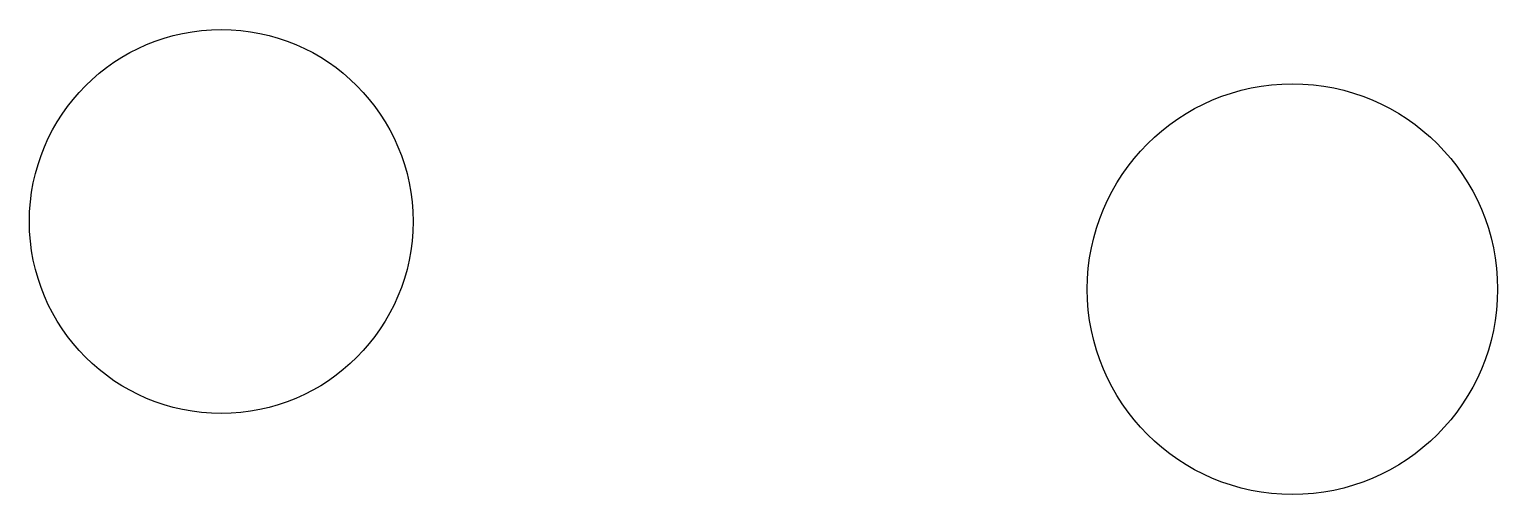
# Model space of a CAD drawing. Header units: inches. Extents: x 7.2 to 25, y 11.6 to 17.2.
import ezdxf

# ---------------------------------------------------------------- set-up
doc = ezdxf.new("R2010")
doc.units = ezdxf.units.IN
doc.header["$MEASUREMENT"] = 0

msp = doc.modelspace()

# ---------------------------------------------------------------- linework, layer by layer
for centre, radius in [((9.557, 14.859), 2.314), ((22.479, 14.043), 2.475)]:
    msp.add_circle(centre, radius)

doc.saveas('drawing.dxf')
